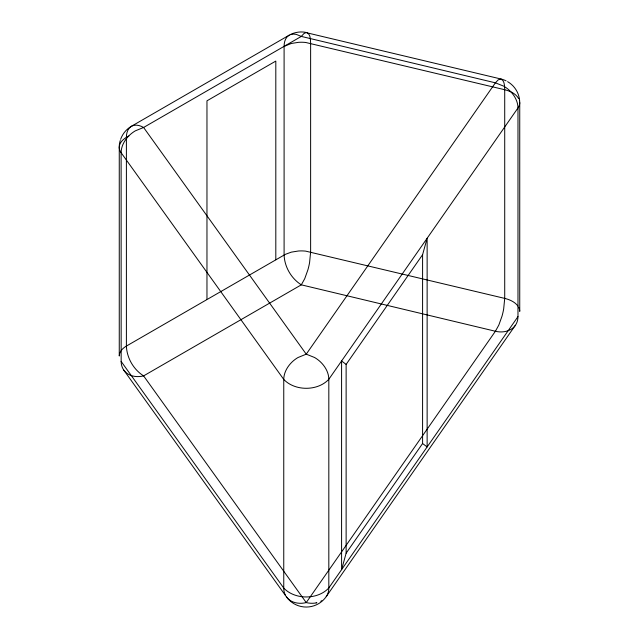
<?xml version="1.0" encoding="UTF-8"?>
<svg xmlns="http://www.w3.org/2000/svg" width="639" height="639" viewBox="0 0 639 639"><rect width="100%" height="100%" fill="white"/><g stroke="black" fill="none" stroke-linecap="round" stroke-linejoin="round"><path stroke-width="0.96" d="M517.933 316.624A15.168 15.168 0 0 1 515.417 325.323C510.944 331.497 502.446 333.023 495.401 331.25L301.312 284.834C291.264 278.5 284.555 266.894 284.099 255.025L284.099 46.351C284.075 42.198 285.329 37.445 289.147 35.209A24.338 24.338 0 0 1 305.562 32.325M121.114 152.721C121.178 146.043 124.717 139.853 129.429 135.308A32.158 32.158 0 0 1 135.324 130.843L143.599 127.473L301.312 36.415L303.829 33.651L305.977 32.589L501.064 79.028C504.834 80.889 504.459 86.137 504.714 89.724L504.714 298.389L503.676 308.972A77.383 77.383 0 0 1 501.982 316.249L498.827 325.075L495.401 331.25L306.241 602.585C299.332 604.35 290.857 603.016 286.464 596.898L123.822 370.205A15.12 15.12 0 0 1 121.162 361.394L121.114 152.721L283.756 379.422C294.986 391.276 317.695 391.284 328.821 379.286L517.981 107.951A9.313 9.313 0 0 0 519.803 102.703A8.355 8.355 0 0 0 519.363 100.251M422.587 254.721L427.132 238.267L427.132 446.941L422.587 443.522L422.587 254.721L346.13 364.398L346.13 553.198L341.585 569.653L341.585 360.979L346.13 364.398M346.13 553.198L422.587 443.522M515.369 325.291L326.209 596.626A24.338 24.338 0 0 1 318.781 603.575L316.553 604.758A24.338 24.338 0 0 1 301.249 606.531L298.629 605.828A24.338 24.338 0 0 1 286.464 596.898M321.784 600.74L320.794 601.291M289.147 35.209L131.434 126.266C127.616 128.503 126.362 133.255 126.394 137.409L126.394 346.074C126.849 357.944 133.551 369.558 143.599 375.884L306.241 602.585A23.827 23.827 0 0 0 316.209 602.92M128.83 136.003C124.405 138.248 119.333 141.842 119.261 147.345L119.261 356.011C119.293 351.594 122.776 348.127 126.394 346.074L206.621 299.755M284.099 46.351L291.328 43.476L298.389 42.342A41.926 41.926 0 0 1 305.634 42.462L504.714 89.724C510.138 91.081 515.929 93.614 518.748 98.741M290.29 34.666L293.397 34.075L296.192 34.362L301.312 36.415L495.401 82.83L503.708 86.161A32.006 32.006 0 0 1 509.634 90.586C514.363 95.099 517.917 101.281 517.981 107.951L517.981 316.617L328.821 587.96C317.695 599.949 294.986 599.941 283.756 588.088L121.114 361.394M316.193 602.865L316.848 602.721M306.976 32.621C310.746 34.474 310.37 39.722 310.626 43.308L310.626 251.974L309.588 262.557A77.383 77.383 0 0 1 307.902 269.834L304.739 278.66L301.312 284.834L143.599 375.884C136.69 377.657 128.215 376.315 123.822 370.205M517.981 306.129C514.858 301.848 509.714 299.627 504.714 298.389L305.634 251.127A41.926 41.926 0 0 0 298.389 251.007L291.328 252.141L285.353 254.346L206.964 299.555L206.964 100.826L275.808 61.08L275.808 259.809M519.739 102.703L519.739 311.377A8.754 8.754 0 0 0 518.732 307.415M506.072 80.834A24.338 24.338 0 0 0 501.064 79.028L498.276 79.795L495.401 82.83L306.241 354.166L297.966 357.544A32.158 32.158 0 0 0 292.071 362.001C287.358 366.546 283.82 372.745 283.756 379.422L283.756 588.088A15.48 15.48 0 0 0 285.345 595.117M507.614 81.656A24.338 24.338 0 0 1 519.659 100.778M121.154 152.697A9.369 9.369 0 0 1 119.197 147.345A24.338 24.338 0 0 1 120.244 140.492M120.611 139.35A24.338 24.338 0 0 1 131.434 126.266C135.276 124.086 140.021 125.372 143.599 127.473L306.241 354.166L314.556 357.497A32.006 32.006 0 0 1 320.474 361.922C325.203 366.435 328.758 372.617 328.821 379.286L328.821 587.96A15.168 15.168 0 0 1 326.257 596.666"/></g></svg>
